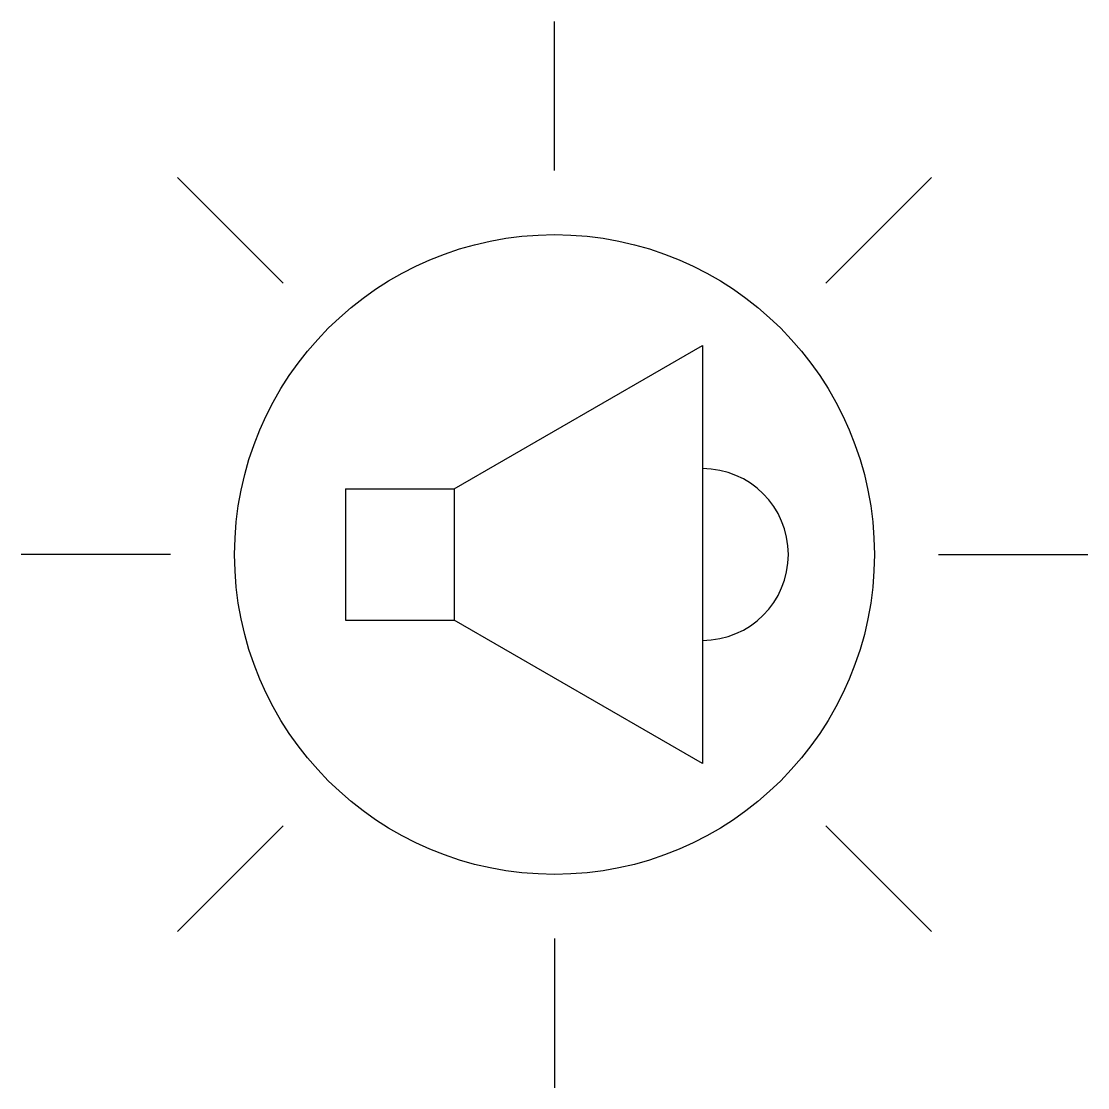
# Model space of a CAD drawing. Header units: millimetres. Extents: x -52.33 to -51.664, y 60.98 to 61.647.
import ezdxf

# ---------------------------------------------------------------- set-up
doc = ezdxf.new("R2010")
doc.units = ezdxf.units.MM
doc.header["$LTSCALE"] = 10
doc.layers.add('Inc_símbolos', color=2, linetype='Continuous')

msp = doc.modelspace()

# ---------------------------------------------------------------- linework, layer by layer
at = {"layer": 'Inc_símbolos', "color": 1}
for p, q in [((-51.99687, 61.55369), (-51.99687, 61.64702)), ((-52.16658, 61.4834), (-52.23258, 61.54939)), ((-51.82717, 61.4834), (-51.76117, 61.54939)), ((-52.23687, 61.31369), (-52.33021, 61.31369)), ((-51.75687, 61.31369), (-51.66354, 61.31369)), ((-52.16658, 61.14399), (-52.23258, 61.07799)), ((-51.82717, 61.14399), (-51.76117, 61.07799)), ((-51.99687, 61.07369), (-51.99687, 60.98036))]:
    msp.add_line(p, q, dxfattribs=at)
at = {"layer": 'Inc_símbolos', "color": 2}
for p, q in [((-52.05957, 61.3547), (-51.90436, 61.44431)), ((-51.90436, 61.44431), (-51.90436, 61.18307)), ((-52.12748, 61.3547), (-52.05957, 61.3547)), ((-52.12748, 61.3547), (-52.12748, 61.27268)), ((-52.05957, 61.3547), (-52.05957, 61.27268)), ((-52.12748, 61.27268), (-52.05957, 61.27268)), ((-51.90436, 61.18307), (-52.05957, 61.27268))]:
    msp.add_line(p, q, dxfattribs=at)
at = {"layer": 'Inc_símbolos', "color": 3}
msp.add_circle((-51.99687, 61.31369), 0.2, dxfattribs=at)
at = {"layer": 'Inc_símbolos', "color": 2}
msp.add_arc((-51.90436, 61.31369), 0.0537, 270, 90, dxfattribs=at)

doc.saveas('drawing.dxf')
